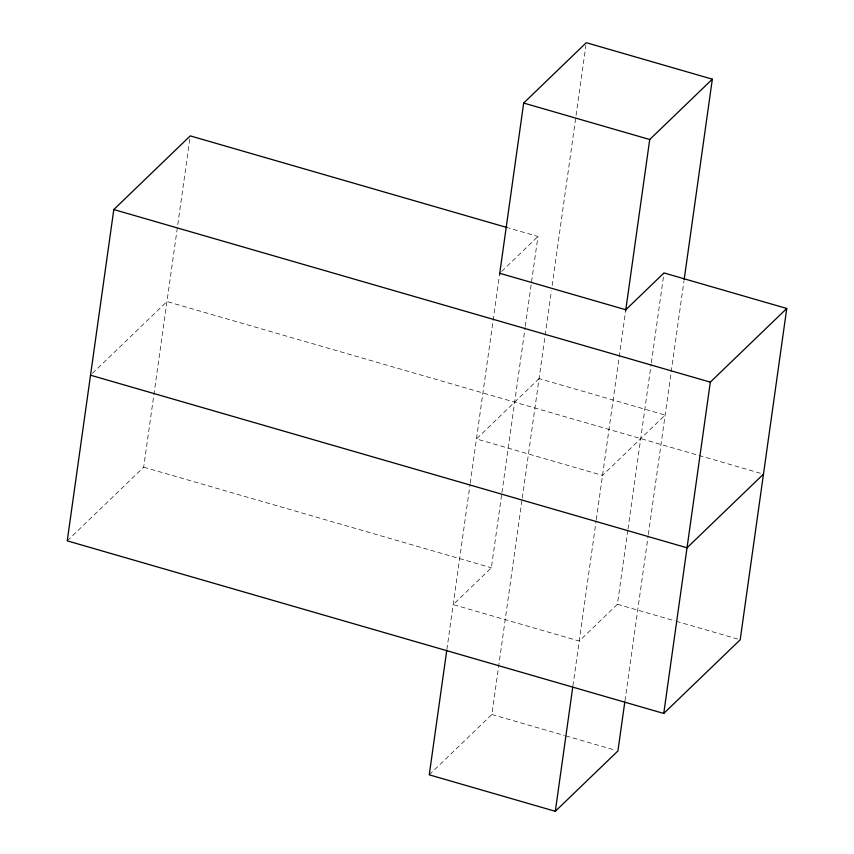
<?xml version="1.0" encoding="UTF-8"?>
<svg xmlns="http://www.w3.org/2000/svg" width="854" height="854" viewBox="0 0 854 854"><rect width="100%" height="100%" fill="white"/><g stroke="black" fill="none" stroke-linecap="round" stroke-linejoin="round"><path stroke-width="0.64" stroke-dasharray="4.27 3.2" d="M67.242 540.849L143.685 467.181L190.25 135.882M446.877 649.446L470.063 484.464M470.244 483.15L499.739 273.28M627.807 530.345L617.421 604.258L579.236 641.055L453.186 604.589L491.37 567.782L501.757 493.868M501.938 492.544L525.125 327.552M525.317 326.239L537.935 236.483L508.525 227.975M429.252 774.824L491.872 714.488L522.104 499.355M522.285 498.031L551.406 290.83M552.154 285.546L585.908 45.337M572.927 685.922L596.113 520.94M596.305 519.627L625.801 309.756M628 529.021L651.186 364.028M651.367 362.715L663.985 272.949M624.968 700.803L648.154 535.832M648.346 534.508L683.958 281.105M92.435 373.358L166.968 301.537L760.914 473.394M501.65 271.444L537.935 236.483M143.685 467.181L491.37 567.782M617.421 604.258L674.97 620.911M676.251 621.285L737.632 639.038M491.872 714.488L564.451 735.486M565.722 735.849L615.382 750.218M539.077 378.589L476.457 438.935L602.518 475.411L665.127 415.065L539.077 378.589"/><path stroke-width="1.28" d="M507.255 227.602L190.25 135.882L113.806 209.55L67.242 540.849L663.75 713.453L740.194 639.785L786.758 308.475L663.985 272.949L625.801 309.756L499.739 273.28M446.695 650.769L429.252 774.824L555.313 811.3L617.922 750.954L624.786 702.127M499.558 274.614L523.673 103.046L586.282 42.7L712.332 79.176L684.139 279.781M555.313 811.3L572.746 687.235M625.608 311.091L649.723 139.512L712.332 79.176M663.75 713.453L710.314 382.144L786.758 308.475M763.476 474.13L687.032 547.798L90.524 375.194M523.673 103.046L649.723 139.512M113.806 209.55L710.314 382.144"/></g></svg>
